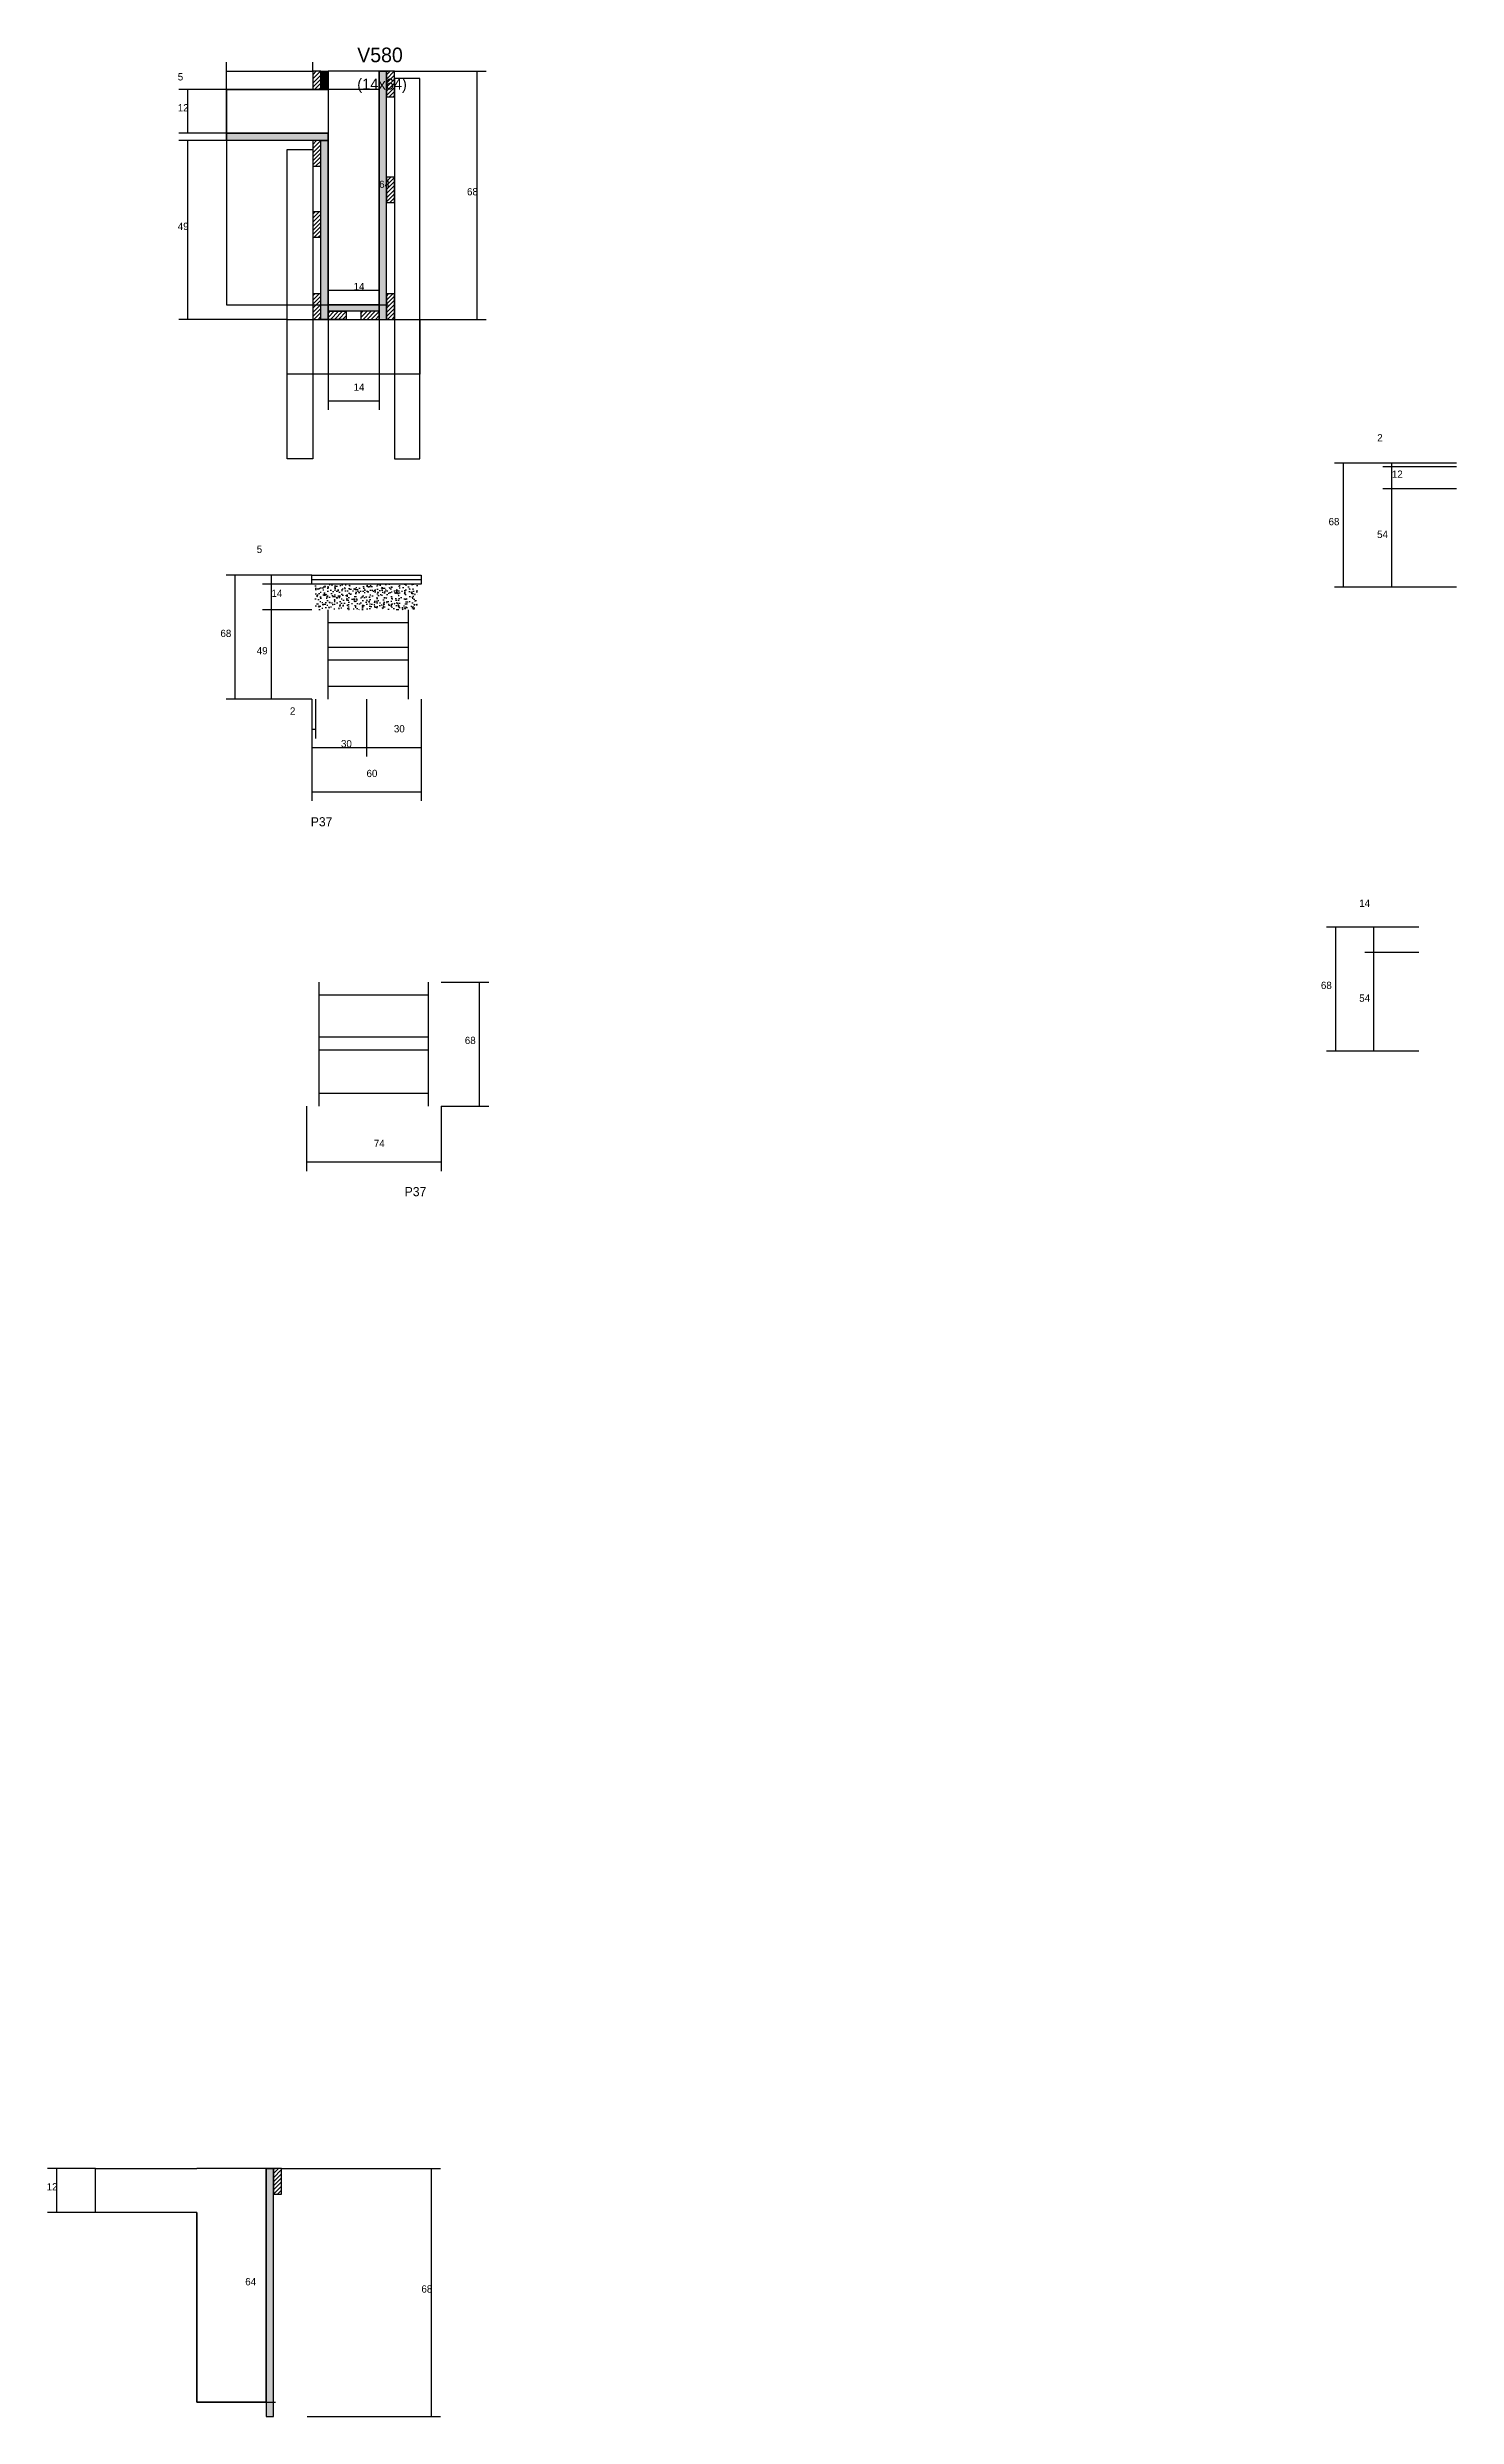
# Model space of a CAD drawing. Header units: metres. Extents: x 4242 to 5014, y -11442 to -10143.
import ezdxf

# ---------------------------------------------------------------- set-up
doc = ezdxf.new("R2010")
doc.units = ezdxf.units.M
for name, color, linetype in [('CONCRETO', 251, 'Continuous'), ('COTA', 241, 'Continuous'), ('Cota Seção (2x)', 4, 'Continuous'), ('Hachura', 253, 'Continuous'), ('Madeira', 126, 'Continuous'), ('NOMENCLATURA', 7, 'Continuous'), ('Painéis', 200, 'Continuous'), ('SARR_2.2x7', 40, 'Continuous'), ('SARR_3.5x7', 81, 'Continuous'), ('SARR_EDITAR', 141, 'Continuous'), ('Texto Seção', 7, 'Continuous')]:
    doc.layers.add(name, color=color, linetype=linetype)

msp = doc.modelspace()

# ---------------------------------------------------------------- hatches: boundary and pattern name
at = {"layer": 'COTA'}
h = msp.add_hatch(dxfattribs=at)
h.set_pattern_fill('AR-CONC', scale=0.03)
h.paths.add_polyline_path([(4388.8, -10451.7), (4388.8, -10437.7), (4388.8, -10437.7), (4444.8, -10437.7), (4444.8, -10437.7), (4444.8, -10451.7), (4444.8, -10451.7), (4388.8, -10451.7)])
at = {"layer": 'Hachura'}
h = msp.add_hatch(dxfattribs=at)
h.set_pattern_fill('ANSI31', scale=0.5)
h.paths.add_polyline_path([(4391.7, -10156.5), (4387.3, -10156.5), (4387.3, -10156.5), (4387.3, -10166.5), (4387.3, -10166.5), (4391.7, -10166.5), (4391.7, -10166.5), (4391.7, -10156.5)])
h = msp.add_hatch(color=8, dxfattribs=at)
h.dxf.hatch_style = 1
h.paths.add_polyline_path([(4391.7, -10166.5), (4395.7, -10166.5), (4395.7, -10166.5), (4395.7, -10156.5), (4395.7, -10156.5), (4391.7, -10156.5), (4391.7, -10156.5), (4391.7, -10166.5)])
h = msp.add_hatch(color=8, dxfattribs=at)
h.dxf.hatch_style = 1
h.paths.add_polyline_path([(4427.7, -10156.5), (4423.7, -10156.5), (4423.7, -10156.5), (4423.7, -10292.5), (4423.7, -10292.5), (4427.7, -10292.5), (4427.7, -10292.5), (4427.7, -10156.5)])
h = msp.add_hatch(dxfattribs=at)
h.set_pattern_fill('ANSI31', scale=0.5)
h.paths.add_polyline_path([(4432.1, -10156.5), (4427.7, -10156.5), (4427.7, -10156.5), (4427.7, -10170.5), (4427.7, -10170.5), (4432.1, -10170.5), (4432.1, -10170.5), (4432.1, -10156.5)])
h = msp.add_hatch(color=8, dxfattribs=at)
h.dxf.hatch_style = 1
h.paths.add_polyline_path([(4340.1, -10194.5), (4340.1, -10190.5), (4340.1, -10190.5), (4395.7, -10190.5), (4395.7, -10190.5), (4395.7, -10194.5), (4395.7, -10194.5), (4340.1, -10194.5)])
h = msp.add_hatch(dxfattribs=at)
h.set_pattern_fill('ANSI31', scale=0.5)
h.paths.add_polyline_path([(4391.7, -10194.5), (4387.3, -10194.5), (4387.3, -10194.5), (4387.3, -10208.5), (4387.3, -10208.5), (4391.7, -10208.5), (4391.7, -10208.5), (4391.7, -10194.5)])
h = msp.add_hatch(color=8, dxfattribs=at)
h.dxf.hatch_style = 1
h.paths.add_polyline_path([(4391.7, -10194.5), (4395.7, -10194.5), (4395.7, -10194.5), (4395.7, -10292.5), (4395.7, -10292.5), (4391.7, -10292.5), (4391.7, -10292.5), (4391.7, -10194.5)])
h = msp.add_hatch(dxfattribs=at)
h.set_pattern_fill('ANSI31', scale=0.5)
h.paths.add_polyline_path([(4432.1, -10214.5), (4427.7, -10214.5), (4427.7, -10214.5), (4427.7, -10228.5), (4427.7, -10228.5), (4432.1, -10228.5), (4432.1, -10228.5), (4432.1, -10214.5)])
h = msp.add_hatch(dxfattribs=at)
h.set_pattern_fill('ANSI31', scale=0.5)
h.paths.add_polyline_path([(4391.7, -10233.5), (4387.3, -10233.5), (4387.3, -10233.5), (4387.3, -10247.5), (4387.3, -10247.5), (4391.7, -10247.5), (4391.7, -10247.5), (4391.7, -10233.5)])
h = msp.add_hatch(dxfattribs=at)
h.set_pattern_fill('ANSI31', scale=0.5)
h.paths.add_polyline_path([(4391.7, -10278.5), (4387.3, -10278.5), (4387.3, -10278.5), (4387.3, -10292.5), (4387.3, -10292.5), (4391.7, -10292.5), (4391.7, -10292.5), (4391.7, -10278.5)])
h = msp.add_hatch(color=8, dxfattribs=at)
h.dxf.hatch_style = 1
h.paths.add_polyline_path([(4395.7, -10288.1), (4395.7, -10284.5), (4395.7, -10284.5), (4423.7, -10284.5), (4423.7, -10284.5), (4423.7, -10288.1), (4423.7, -10288.1), (4395.7, -10288.1)])
h = msp.add_hatch(dxfattribs=at)
h.set_pattern_fill('ANSI31', scale=0.5)
h.paths.add_polyline_path([(4395.7, -10292.5), (4395.7, -10288.1), (4395.7, -10288.1), (4405.7, -10288.1), (4405.7, -10288.1), (4405.7, -10292.5), (4405.7, -10292.5), (4395.7, -10292.5)])
h = msp.add_hatch(dxfattribs=at)
h.set_pattern_fill('ANSI31', scale=0.5)
h.paths.add_polyline_path([(4423.7, -10292.5), (4423.7, -10288.1), (4423.7, -10288.1), (4413.7, -10288.1), (4413.7, -10288.1), (4413.7, -10292.5), (4413.7, -10292.5), (4423.7, -10292.5)])
h = msp.add_hatch(dxfattribs=at)
h.set_pattern_fill('ANSI31', scale=0.5)
h.paths.add_polyline_path([(4432.1, -10278.5), (4427.7, -10278.5), (4427.7, -10278.5), (4427.7, -10292.5), (4427.7, -10292.5), (4432.1, -10292.5), (4432.1, -10292.5), (4432.1, -10278.5)])
h = msp.add_hatch(color=8, dxfattribs=at)
h.dxf.hatch_style = 1
h.paths.add_polyline_path([(4365.8, -11306.5), (4361.8, -11306.5), (4361.8, -11306.5), (4361.8, -11442.5), (4361.8, -11442.5), (4365.8, -11442.5), (4365.8, -11442.5), (4365.8, -11306.5)])
h = msp.add_hatch(dxfattribs=at)
h.set_pattern_fill('ANSI31', scale=0.5)
h.paths.add_polyline_path([(4370.2, -11306.5), (4365.8, -11306.5), (4365.8, -11306.5), (4365.8, -11320.5), (4365.8, -11320.5), (4370.2, -11320.5), (4370.2, -11320.5), (4370.2, -11306.5)])

# ---------------------------------------------------------------- linework, layer by layer
at = {"layer": 'CONCRETO'}
for points in [[(4395.7, -10190.5), (4395.7, -10192.5), (4395.7, -10192.5), (4395.7, -10284.5), (4423.7, -10284.5), (4423.7, -10156.5), (4427.7, -10156.5), (4427.7, -10156.5), (4395.7, -10156.5), (4395.7, -10166.5)], [(4423.7, -10180.5), (4423.7, -10180.5), (4423.7, -10212.5), (4423.7, -10212.5), (4423.7, -10284.5), (4395.7, -10284.5), (4395.7, -10190.5), (4340.1, -10190.5), (4340.1, -10166.5), (4395.7, -10166.5)], [(4361.8, -11330.5), (4361.8, -11330.5), (4361.8, -11362.5), (4361.8, -11362.5), (4361.8, -11434.5), (4323.8, -11434.5), (4323.8, -11330.5), (4268.2, -11330.5), (4268.2, -11306.5), (4323.8, -11306.5)], [(4323.8, -11330.5), (4323.8, -11332.5), (4323.8, -11332.5), (4323.8, -11434.5), (4361.8, -11434.5), (4361.8, -11306.5), (4365.8, -11306.5), (4365.8, -11306.5), (4323.8, -11306.5), (4323.8, -11306.5)]]:
    msp.add_lwpolyline(points, dxfattribs=at)
for points in [[(4395.7, -10284.5), (4427.7, -10284.5), (4427.7, -10156.5), (4395.7, -10156.5)], [(4340.1, -10284.5), (4423.7, -10284.5), (4423.7, -10166.5), (4340.1, -10166.5)]]:
    msp.add_lwpolyline(points, close=True, dxfattribs=at)
at = {"layer": 'COTA'}
for p, q in [((4340.1, -10166.5), (4340.1, -10151.5)), ((4340.1, -10156.5), (4387.3, -10156.5)), ((4387.3, -10156.5), (4387.3, -10151.5)), ((4432.1, -10156.5), (4482.4, -10156.5)), ((4477.4, -10292.5), (4477.4, -10156.5)), ((4340.1, -10166.5), (4313.8, -10166.5)), ((4318.8, -10190.5), (4318.8, -10166.5)), ((4340.1, -10190.5), (4313.8, -10190.5)), ((4377.7, -10194.5), (4313.8, -10194.5)), ((4318.8, -10292.5), (4318.8, -10194.5)), ((4373.3, -10292.5), (4313.8, -10292.5)), ((4395.7, -10292.5), (4395.7, -10342.2)), ((4423.7, -10292.5), (4423.7, -10342.2)), ((4446.1, -10292.5), (4482.4, -10292.5)), ((4395.7, -10337.2), (4423.7, -10337.2)), ((5014.5, -10371.4), (4947.5, -10371.4)), ((4952.5, -10439.4), (4952.5, -10371.4)), ((5014.5, -10371.4), (4974, -10371.4)), ((5014.5, -10373.4), (4974, -10373.4)), ((5014.5, -10373.4), (4974, -10373.4)), ((4979, -10373.4), (4979, -10371.4)), ((4979, -10385.4), (4979, -10373.4)), ((5014.5, -10385.4), (4974, -10385.4)), ((5014.5, -10385.4), (4974, -10385.4)), ((4979, -10439.4), (4979, -10385.4)), ((4386.8, -10432.7), (4339.8, -10432.7)), ((4344.8, -10500.7), (4344.8, -10432.7)), ((4386.8, -10432.7), (4359.7, -10432.7)), ((4386.8, -10437.7), (4359.7, -10437.7)), ((4386.8, -10437.7), (4359.7, -10437.7)), ((4364.7, -10437.7), (4364.7, -10432.7)), ((4364.7, -10451.7), (4364.7, -10437.7)), ((5014.5, -10439.4), (4947.5, -10439.4)), ((5014.5, -10439.4), (4974, -10439.4)), ((4386.8, -10451.7), (4359.7, -10451.7)), ((4386.8, -10451.7), (4359.7, -10451.7)), ((4364.7, -10500.7), (4364.7, -10451.7)), ((4386.8, -10500.7), (4339.8, -10500.7)), ((4386.8, -10500.7), (4359.7, -10500.7)), ((4386.8, -10500.7), (4386.8, -10532.2)), ((4386.8, -10500.7), (4386.8, -10556.6)), ((4386.8, -10500.7), (4386.8, -10522.3)), ((4388.8, -10500.7), (4388.8, -10522.3)), ((4416.8, -10500.7), (4416.8, -10532.2)), ((4416.8, -10500.7), (4416.8, -10532.2)), ((4446.8, -10500.7), (4446.8, -10532.2)), ((4446.8, -10500.7), (4446.8, -10556.6)), ((4386.8, -10517.3), (4388.8, -10517.3)), ((4386.8, -10527.2), (4416.8, -10527.2)), ((4416.8, -10527.2), (4446.8, -10527.2)), ((4386.8, -10551.6), (4446.8, -10551.6)), ((4993.7, -10625.7), (4943.2, -10625.7)), ((4948.2, -10693.7), (4948.2, -10625.7)), ((4993.7, -10625.7), (4964.2, -10625.7)), ((4969.2, -10639.7), (4969.2, -10625.7)), ((4993.7, -10639.7), (4964.2, -10639.7)), ((4993.7, -10639.7), (4964.2, -10639.7)), ((4969.2, -10693.7), (4969.2, -10639.7)), ((4457.8, -10655.9), (4483.8, -10655.9)), ((4478.8, -10723.9), (4478.8, -10655.9)), ((4993.7, -10693.7), (4943.2, -10693.7)), ((4993.7, -10693.7), (4964.2, -10693.7)), ((4383.8, -10723.9), (4383.8, -10759.5)), ((4457.8, -10723.9), (4457.8, -10759.5)), ((4457.8, -10723.9), (4483.8, -10723.9)), ((4383.8, -10754.5), (4457.8, -10754.5)), ((4268.2, -11306.5), (4241.9, -11306.5)), ((4246.9, -11330.5), (4246.9, -11306.5)), ((4370.2, -11306.5), (4457.4, -11306.5)), ((4452.4, -11442.5), (4452.4, -11306.5)), ((4268.2, -11330.5), (4241.9, -11330.5)), ((4384.2, -11442.5), (4457.4, -11442.5))]:
    msp.add_line(p, q, dxfattribs=at)
at = {"layer": 'Cota Seção (2x)'}
for p, q in [((4423.7, -10284.5), (4423.7, -10156.5)), ((4423.7, -10156.5), (4428.7, -10156.5)), ((4395.7, -10292.5), (4395.7, -10271.5)), ((4423.7, -10292.5), (4423.7, -10271.5)), ((4395.7, -10276.5), (4423.7, -10276.5)), ((4423.7, -10284.5), (4428.7, -10284.5)), ((4361.8, -11434.5), (4361.8, -11306.5)), ((4361.8, -11306.5), (4366.8, -11306.5)), ((4361.8, -11434.5), (4366.8, -11434.5))]:
    msp.add_line(p, q, dxfattribs=at)
at = {"layer": 'Madeira'}
for points in [[(4391.7, -10156.5), (4387.3, -10156.5), (4387.3, -10166.5), (4391.7, -10166.5)], [(4432.1, -10156.5), (4427.7, -10156.5), (4427.7, -10170.5), (4432.1, -10170.5)], [(4391.7, -10194.5), (4387.3, -10194.5), (4387.3, -10208.5), (4391.7, -10208.5)], [(4432.1, -10214.5), (4427.7, -10214.5), (4427.7, -10228.5), (4432.1, -10228.5)], [(4391.7, -10233.5), (4387.3, -10233.5), (4387.3, -10247.5), (4391.7, -10247.5)], [(4391.7, -10278.5), (4387.3, -10278.5), (4387.3, -10292.5), (4391.7, -10292.5)], [(4395.7, -10292.5), (4395.7, -10288.1), (4405.7, -10288.1), (4405.7, -10292.5)], [(4423.7, -10292.5), (4423.7, -10288.1), (4413.7, -10288.1), (4413.7, -10292.5)], [(4432.1, -10278.5), (4427.7, -10278.5), (4427.7, -10292.5), (4432.1, -10292.5)], [(4370.2, -11306.5), (4365.8, -11306.5), (4365.8, -11320.5), (4370.2, -11320.5)]]:
    msp.add_lwpolyline(points, close=True, dxfattribs=at)
at = {"layer": 'Painéis'}
for p, q in [((4340.1, -10190.5), (4395.7, -10190.5)), ((4340.1, -10194.5), (4340.1, -10190.5)), ((4395.7, -10194.5), (4395.7, -10190.5)), ((4395.7, -10292.5), (4395.7, -10194.5))]:
    msp.add_line(p, q, dxfattribs=at)
for points in [[(4391.7, -10156.5), (4395.7, -10156.5), (4395.7, -10166.5), (4391.7, -10166.5)], [(4427.7, -10156.5), (4423.7, -10156.5), (4423.7, -10292.5), (4427.7, -10292.5)], [(4340.1, -10194.5), (4340.1, -10190.5), (4395.7, -10190.5), (4395.7, -10194.5)], [(4391.7, -10194.5), (4395.7, -10194.5), (4395.7, -10292.5), (4391.7, -10292.5)], [(4395.7, -10288.1), (4395.7, -10284.5), (4423.7, -10284.5), (4423.7, -10288.1)], [(4386.8, -10432.7), (4446.8, -10432.7), (4446.8, -10437.7), (4386.8, -10437.7)], [(4365.8, -11306.5), (4361.8, -11306.5), (4361.8, -11442.5), (4365.8, -11442.5)]]:
    msp.add_lwpolyline(points, close=True, dxfattribs=at)
at = {"layer": 'SARR_2.2x7'}
for p, q in [((4395.8, -10500.7), (4395.8, -10451.7)), ((4439.8, -10500.7), (4439.8, -10451.7)), ((4395.8, -10458.7), (4416.8, -10458.7)), ((4416.8, -10458.7), (4439.8, -10458.7)), ((4395.8, -10472.2), (4416.8, -10472.2)), ((4395.8, -10479.2), (4416.8, -10479.2)), ((4416.8, -10472.2), (4439.8, -10472.2)), ((4416.8, -10479.2), (4439.8, -10479.2)), ((4395.8, -10493.7), (4416.8, -10493.7)), ((4416.8, -10493.7), (4439.8, -10493.7)), ((4390.8, -10723.9), (4390.8, -10655.9)), ((4390.8, -10662.9), (4450.8, -10662.9)), ((4450.8, -10723.9), (4450.8, -10655.9)), ((4390.8, -10686), (4450.8, -10686)), ((4390.8, -10693), (4450.8, -10693)), ((4390.8, -10716.9), (4450.8, -10716.9))]:
    msp.add_line(p, q, dxfattribs=at)
at = {"layer": 'SARR_3.5x7'}
for points in [[(4446.1, -10160.4), (4432.1, -10160.4), (4432.1, -10369), (4446.1, -10369)], [(4373.3, -10199.3), (4387.3, -10199.3), (4387.3, -10369), (4373.3, -10369)], [(4373.3, -10292.5), (4446.1, -10292.5), (4446.1, -10322.6), (4373.3, -10322.6)]]:
    msp.add_lwpolyline(points, close=True, dxfattribs=at)
at = {"layer": 'SARR_EDITAR'}
for p, q in [((4386.8, -10435.2), (4416.8, -10435.2)), ((4416.8, -10435.2), (4446.8, -10435.2))]:
    msp.add_line(p, q, dxfattribs=at)

# ---------------------------------------------------------------- texts
at = {"layer": 'COTA'}
for s, p in [('5', (4313.3, -10161.5)), ('12', (4313.3, -10178.5)), ('68', (4471.9, -10224.5)), ('49', (4313.3, -10243.5)), ('14', (4409.7, -10331.7)), ('2', (4971, -10359.4)), ('12', (4979, -10379.4)), ('68', (4944.3, -10405.4)), ('5', (4356.6, -10420.6)), ('54', (4970.9, -10412.4)), ('14', (4364.7, -10444.7)), ('68', (4336.7, -10466.7)), ('49', (4356.6, -10476.2)), ('2', (4374.8, -10509.3)), ('30', (4431.8, -10519)), ('30', (4402.8, -10527.2)), ('60', (4416.8, -10543.5)), ('14', (4961.1, -10614.7)), ('68', (4940.1, -10659.7)), ('54', (4961.1, -10666.7)), ('68', (4470.7, -10689.9)), ('74', (4420.8, -10746.4)), ('12', (4241.4, -11318.5)), ('68', (4446.9, -11374.5))]:
    msp.add_text(s, height=4, dxfattribs=at).set_placement(p)
at = {"layer": 'Cota Seção (2x)'}
for s, p in [('64', (4423.7, -10220.5)), ('14', (4409.7, -10276.5)), ('64', (4350.3, -11370.5))]:
    msp.add_text(s, height=4, dxfattribs=at).set_placement(p)
at = {"layer": 'NOMENCLATURA'}
for p in [(4386.2, -10570.5), (4437.7, -10773.3)]:
    msp.add_text('P37', height=5, dxfattribs=at).set_placement(p)
at = {"layer": 'Texto Seção'}
for s, height, p in [('V580', 8, (4411.7, -10151.5)), ('(14x64)', 6, (4411.7, -10166.5))]:
    msp.add_text(s, height=height, dxfattribs=at).set_placement(p)

doc.saveas('drawing.dxf')
